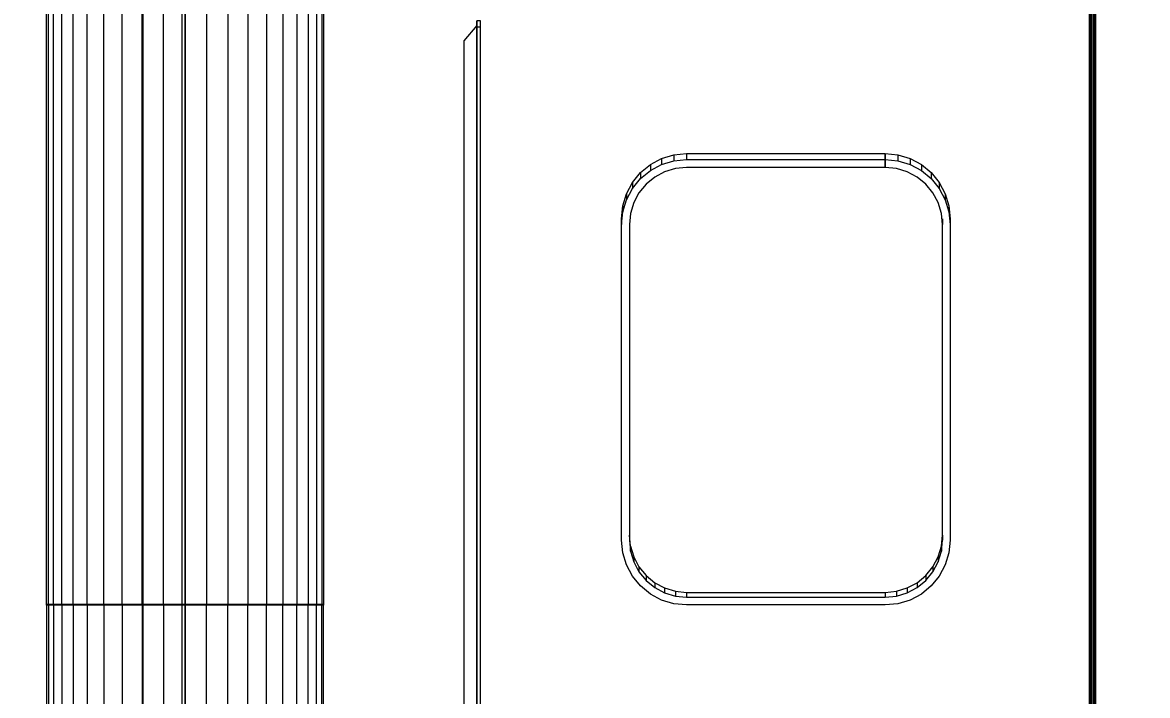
# Model space of a CAD drawing. Header units: millimetres. Extents: x -35117 to 70520, y -28859 to 27816.
# Drawn here: x 63216 to 64947, y -8577 to -7542 of the extents above; entities that cross this region are included whole.
import ezdxf

# ---------------------------------------------------------------- set-up
doc = ezdxf.new("R2010")
doc.units = ezdxf.units.MM
doc.layers.add('Hull', color=1, linetype='Continuous', lineweight=40)
doc.layers.add('Other', color=3, linetype='Continuous', lineweight=60)
doc.layers.add('PIPE_VENT', color=251, linetype='Continuous')
doc.styles.add('SIMPLEX', font='simplex.shx', dxfattribs={"width": 0.9, "height": 50})
doc.dimstyles.new('М_20 -1', dxfattribs={"dimscale": 0, "dimtxt": 50, "dimasz": 50, "dimexe": 50, "dimexo": 0, "dimgap": 25, "dimtad": 1, "dimdec": 0, "dimrnd": 5, "dimdsep": 46, "dimtxsty": 'SIMPLEX', "dimcen": 50, "dimclrd": 1, "dimclre": 1, "dimclrt": 3, "dimadec": 0, "dimazin": 0, "dimtfac": 1, "dimtdec": 0, "dimtmove": 0, "dimatfit": 3, "dimfxl": 1, "dimtolj": 1, "dimtzin": 0, "dimarcsym": 0})

# ---------------------------------------------------------------- blocks, each defined once
blk = doc.blocks.new('*D285')
at = {"layer": 'Defpoints', "color": 0, "linetype": 'Continuous'}
for p in [(64962, -7392.5), (64865.8, -7497.6), (64865.8, -10309.1)]:
    blk.add_point(p, dxfattribs=at)
at = {"layer": 'Hull', "color": 1, "linetype": 'Continuous', "lineweight": -2}
for p, q in [((64962, -7392.5), (64962, -7547.6)), ((64865.8, -10309.1), (64865.8, -7447.6)), ((64815.8, -7497.6), (64643, -7497.6)), ((64962, -7497.6), (64865.8, -7497.6)), ((65012, -7497.6), (65062, -7497.6))]:
    blk.add_line(p, q, dxfattribs=at)
at = {"layer": 'Hull', "color": 1, "linetype": 'Continuous'}
for points in [[(64815.8, -7489.3), (64815.8, -7505.9), (64865.8, -7497.6)], [(65012, -7489.3), (65012, -7505.9), (64962, -7497.6)]]:
    blk.add_solid(points, dxfattribs=at)
at = {"layer": 'Hull', "color": 3, "linetype": 'Continuous', "lineweight": 9, "insert": (64704.4, -7447.6), "char_height": 50, "attachment_point": 5, "style": 'SIMPLEX'}
blk.add_mtext('\\A1;95', dxfattribs=at)

msp = doc.modelspace()

# ---------------------------------------------------------------- linework, layer by layer
at = {"layer": 'Hull', "color": 4, "linetype": 'Continuous', "lineweight": 50}
msp.add_line((64859.811, -7351.899), (64859.811, -9736.896), dxfattribs=at)
at = {"layer": 'Hull', "color": 86, "linetype": 'Continuous', "lineweight": 9}
for p, q in [((63914.811, -7546.048), (63894.811, -7569.883)), ((63914.811, -7538.898), (63914.811, -8648.899)), ((63914.811, -8641.749), (63914.811, -7546.048)), ((63920.811, -7548.899), (63914.811, -7548.899)), ((63920.811, -8638.898), (63920.811, -7548.899)), ((63894.811, -7569.883), (63894.811, -8617.911))]:
    msp.add_line(p, q, dxfattribs=at)
at = {"layer": 'Hull', "color": 4, "linetype": 'Continuous', "lineweight": 50}
for points in [[(64859.811, -7351.899), (64865.811, -7351.899), (64865.811, -9701.899)], [(64859.811, -9736.896), (64859.811, -9723.505), (64859.811, -9712.146), (64859.811, -9704.56), (64859.811, -9701.899), (64859.811, -7351.899)]]:
    msp.add_lwpolyline(points, dxfattribs=at)
at = {"layer": 'Hull', "color": 86, "linetype": 'Continuous', "lineweight": 9}
for points in [[(63914.811, -7546.048), (63894.811, -7569.883), (63894.811, -8617.911), (63914.811, -8641.749)], [(63920.811, -7548.899), (63920.811, -7538.898), (63914.811, -7538.898)], [(63914.811, -8638.898), (63914.811, -7548.899), (63914.811, -7538.898)]]:
    msp.add_lwpolyline(points, dxfattribs=at)
at = {"layer": 'Other', "color": 5, "linetype": 'Continuous', "lineweight": 20}
for p, q in [((64182.254, -7759.98), (64199.543, -7750.727)), ((64199.543, -7750.727), (64218.303, -7745.029)), ((64199.543, -7750.727), (64199.543, -7759.961)), ((64218.303, -7745.029), (64237.811, -7743.104)), ((64218.303, -7745.029), (64218.303, -7754.279)), ((64237.811, -7743.104), (64237.811, -7752.359)), ((64543.811, -7752.359), (64543.811, -7743.104)), ((64543.811, -7743.104), (64543.811, -7755.121)), ((64543.811, -7743.104), (64563.32, -7745.026)), ((64543.811, -7752.359), (64543.811, -7764.344)), ((64563.32, -7745.026), (64563.32, -7754.279)), ((64563.32, -7745.026), (64582.08, -7750.727)), ((64582.08, -7750.727), (64582.08, -7759.961)), ((64582.08, -7750.727), (64599.369, -7759.98)), ((64154.664, -7787.607), (64167.1, -7772.434)), ((64167.1, -7772.434), (64182.254, -7759.98)), ((64167.1, -7772.434), (64167.1, -7781.611)), ((64182.254, -7759.98), (64182.254, -7769.19)), ((64599.369, -7759.98), (64599.369, -7769.19)), ((64599.369, -7759.98), (64614.522, -7772.434)), ((64614.522, -7772.434), (64614.522, -7781.611)), ((64614.522, -7772.434), (64626.957, -7787.607)), ((64145.422, -7804.92), (64154.664, -7787.607)), ((64154.664, -7787.607), (64154.664, -7796.744)), ((64626.957, -7787.607), (64626.957, -7796.744)), ((64626.957, -7787.607), (64636.199, -7804.92)), ((64139.732, -7823.703), (64145.422, -7804.92)), ((64145.422, -7804.92), (64145.422, -7814.008)), ((64636.199, -7804.92), (64636.199, -7814.008)), ((64636.199, -7804.92), (64641.889, -7823.703)), ((64137.811, -7843.241), (64139.732, -7823.703)), ((64139.732, -7823.703), (64139.732, -7832.743)), ((64641.889, -7823.703), (64641.889, -7832.743)), ((64137.811, -7843.241), (64137.811, -7852.225)), ((64151.502, -8347.098), (64149.811, -8329.908)), ((64630.121, -8347.098), (64631.811, -8329.908)), ((64631.811, -8329.908), (64631.811, -8337.558)), ((64151.502, -8354.703), (64151.502, -8347.098)), ((64151.502, -8347.098), (64156.51, -8363.63)), ((64625.113, -8363.63), (64630.121, -8347.098)), ((64630.121, -8347.098), (64630.121, -8354.703)), ((64156.51, -8363.63), (64156.51, -8371.189)), ((64156.51, -8363.63), (64164.641, -8378.867)), ((64616.981, -8378.867), (64625.113, -8363.63)), ((64625.113, -8363.63), (64625.113, -8371.189)), ((64164.641, -8378.867), (64164.641, -8386.38)), ((64164.641, -8378.867), (64175.586, -8392.218)), ((64606.037, -8392.218), (64616.981, -8378.867)), ((64616.981, -8378.867), (64616.981, -8386.38)), ((64175.586, -8392.218), (64175.586, -8399.698)), ((64175.586, -8392.218), (64188.922, -8403.177)), ((64592.701, -8403.177), (64606.037, -8392.218)), ((64606.037, -8392.218), (64606.037, -8399.698)), ((64188.922, -8403.177), (64188.922, -8410.627)), ((64188.922, -8403.177), (64204.135, -8411.319)), ((64204.135, -8411.319), (64204.135, -8418.747)), ((64204.135, -8411.319), (64220.643, -8416.333)), ((64220.643, -8416.333), (64220.643, -8423.749)), ((64220.643, -8416.333), (64237.811, -8418.03)), ((64543.811, -8418.03), (64560.979, -8416.333)), ((64560.979, -8416.333), (64577.488, -8411.323)), ((64560.979, -8416.333), (64560.979, -8423.749)), ((64577.488, -8411.323), (64592.701, -8403.177)), ((64577.488, -8411.323), (64577.488, -8418.75)), ((64592.701, -8403.177), (64592.701, -8410.627)), ((64237.811, -8418.03), (64237.811, -8425.44)), ((64237.811, -8418.03), (64543.811, -8418.03)), ((64543.811, -8418.03), (64543.811, -8425.44))]:
    msp.add_line(p, q, dxfattribs=at)
for points in [[(64137.811, -8337.558), (64137.811, -7852.225), (64139.732, -7832.743), (64145.422, -7814.008), (64154.664, -7796.744), (64167.1, -7781.611), (64182.254, -7769.19), (64199.543, -7759.961), (64218.303, -7754.279), (64237.811, -7752.359), (64543.811, -7752.359)], [(64237.811, -7743.104), (64543.811, -7743.104), (64543.811, -7752.359)], [(64543.811, -7764.344), (64543.811, -7752.359), (64563.32, -7754.279), (64582.08, -7759.961), (64599.369, -7769.19), (64614.522, -7781.611), (64626.957, -7796.744), (64636.199, -7814.008), (64641.889, -7832.743), (64643.811, -7852.225)], [(64543.811, -7764.344), (64237.811, -7764.344), (64220.643, -7766.031), (64204.135, -7771.033), (64188.92, -7779.154), (64175.586, -7790.082), (64164.643, -7803.4), (64156.51, -7818.592), (64151.502, -7835.08), (64149.811, -7852.225), (64149.811, -8337.558)], [(64631.811, -7852.225), (64630.119, -7835.08), (64625.111, -7818.595), (64616.981, -7803.4), (64606.037, -7790.082), (64592.701, -7779.154), (64577.488, -7771.033), (64560.979, -7766.031), (64543.811, -7764.344)], [(64641.889, -7823.703), (64643.811, -7843.241), (64643.811, -7852.225)], [(64137.811, -8337.558), (64137.811, -8329.908), (64137.811, -7843.241)], [(64631.811, -8329.908), (64631.811, -7843.241), (64631.811, -7852.225)], [(64643.811, -7852.225), (64643.811, -8337.558), (64641.889, -8357.041), (64636.199, -8375.776), (64626.957, -8393.039), (64614.522, -8408.173), (64599.367, -8420.594), (64582.08, -8429.819), (64563.32, -8435.502), (64543.811, -8437.421), (64237.813, -8437.421), (64218.303, -8435.502), (64199.543, -8429.819), (64182.256, -8420.591), (64167.102, -8408.173), (64154.666, -8393.039), (64145.424, -8375.776), (64139.735, -8357.041), (64137.811, -8337.558)], [(64149.811, -8337.558), (64151.502, -8354.703), (64156.51, -8371.189), (64164.641, -8386.38), (64175.586, -8399.698), (64188.922, -8410.627), (64204.135, -8418.747), (64220.643, -8423.749), (64237.811, -8425.44), (64543.811, -8425.44), (64560.979, -8423.749), (64577.488, -8418.75), (64592.701, -8410.627), (64606.037, -8399.698), (64616.981, -8386.38), (64625.113, -8371.189), (64630.121, -8354.703), (64631.811, -8337.558), (64631.811, -7852.225)]]:
    msp.add_lwpolyline(points, dxfattribs=at)
at = {"layer": 'PIPE_VENT', "color": 251, "linetype": 'Continuous', "lineweight": 5}
for p, q in [((63252.811, -8437.897), (63252.811, -7137.897)), ((63255.434, -8437.897), (63255.434, -7137.897)), ((63263.236, -8437.897), (63263.236, -7137.897)), ((63276.025, -8437.897), (63276.025, -7137.897)), ((63293.49, -8437.897), (63293.49, -7137.897)), ((63315.197, -8437.897), (63315.197, -7137.897)), ((63340.612, -8437.897), (63340.612, -7137.897)), ((63369.112, -8437.897), (63369.112, -7137.897)), ((63399.99, -8437.897), (63399.99, -7137.897)), ((63401.104, -9736.921), (63401.104, -7143.561)), ((63401.104, -7143.561), (63401.104, -9736.921)), ((63432.49, -8437.897), (63432.49, -7137.897)), ((63465.811, -8437.897), (63465.811, -7137.897)), ((63466.065, -9736.921), (63466.065, -7143.561)), ((63466.065, -7143.561), (63466.065, -9736.921)), ((63499.131, -7137.897), (63499.131, -8437.897)), ((63531.631, -7137.897), (63531.631, -8437.897)), ((63562.51, -7137.897), (63562.51, -8437.897)), ((63591.01, -7137.897), (63591.01, -8437.897)), ((63616.424, -7137.897), (63616.424, -8437.897)), ((63638.131, -7137.897), (63638.131, -8437.897)), ((63655.596, -7137.897), (63655.596, -8437.897)), ((63668.385, -7137.897), (63668.385, -8437.897)), ((63676.188, -7137.897), (63676.188, -8437.897)), ((63678.811, -7137.897), (63678.811, -8437.897)), ((63465.811, -7153.898), (63465.811, -9725.898)), ((63252.811, -8436.896), (63252.811, -9336.896)), ((63255.434, -8436.896), (63252.811, -8436.896)), ((63255.434, -8437.897), (63252.811, -8437.897)), ((63255.434, -8436.896), (63255.434, -9336.896)), ((63263.236, -8436.896), (63255.434, -8436.896)), ((63263.236, -8437.897), (63255.434, -8437.897)), ((63263.236, -8436.896), (63263.236, -9336.896)), ((63276.025, -8436.896), (63263.236, -8436.896)), ((63276.025, -8437.897), (63263.236, -8437.897)), ((63276.025, -8436.896), (63276.025, -9336.896)), ((63293.49, -8436.896), (63276.025, -8436.896)), ((63293.49, -8437.897), (63276.025, -8437.897)), ((63293.49, -8436.896), (63293.49, -9336.896)), ((63315.197, -8436.896), (63293.49, -8436.896)), ((63315.197, -8437.897), (63293.49, -8437.897)), ((63315.197, -8436.896), (63315.197, -9336.896)), ((63340.612, -8436.896), (63315.197, -8436.896)), ((63340.612, -8437.897), (63315.197, -8437.897)), ((63340.612, -8436.896), (63340.612, -9336.896)), ((63369.112, -8436.896), (63340.612, -8436.896)), ((63369.112, -8437.897), (63340.612, -8437.897)), ((63369.112, -8436.896), (63369.112, -9336.896)), ((63399.99, -8436.896), (63369.112, -8436.896)), ((63399.99, -8437.897), (63369.112, -8437.897)), ((63399.99, -8436.896), (63399.99, -9336.896)), ((63432.49, -8436.896), (63399.99, -8436.896)), ((63432.49, -8437.897), (63399.99, -8437.897)), ((63432.49, -8436.896), (63432.49, -9336.896)), ((63465.811, -8436.896), (63432.49, -8436.896)), ((63465.811, -8437.897), (63432.49, -8437.897)), ((63465.811, -8436.896), (63465.811, -9336.896)), ((63499.131, -8436.896), (63465.811, -8436.896)), ((63499.131, -8437.897), (63465.811, -8437.897)), ((63499.131, -9336.896), (63499.131, -8436.896)), ((63531.631, -8436.896), (63499.131, -8436.896)), ((63531.631, -8437.897), (63499.131, -8437.897)), ((63531.631, -9336.896), (63531.631, -8436.896)), ((63562.51, -8436.896), (63531.631, -8436.896)), ((63562.51, -8437.897), (63531.631, -8437.897)), ((63562.51, -9336.896), (63562.51, -8436.896)), ((63591.01, -8436.896), (63562.51, -8436.896)), ((63591.01, -8437.897), (63562.51, -8437.897)), ((63591.01, -9336.896), (63591.01, -8436.896)), ((63616.424, -8436.896), (63591.01, -8436.896)), ((63616.424, -8437.897), (63591.01, -8437.897)), ((63616.424, -9336.896), (63616.424, -8436.896)), ((63638.131, -8436.896), (63616.424, -8436.896)), ((63638.131, -8437.897), (63616.424, -8437.897)), ((63638.131, -9336.896), (63638.131, -8436.896)), ((63655.596, -8436.896), (63638.131, -8436.896)), ((63655.596, -8437.897), (63638.131, -8437.897)), ((63655.596, -9336.896), (63655.596, -8436.896)), ((63668.385, -8436.896), (63655.596, -8436.896)), ((63668.385, -8437.897), (63655.596, -8437.897)), ((63668.385, -9336.896), (63668.385, -8436.896)), ((63676.188, -8436.896), (63668.385, -8436.896)), ((63676.188, -8437.897), (63668.385, -8437.897)), ((63676.188, -9336.896), (63676.188, -8436.896)), ((63678.811, -8436.896), (63676.188, -8436.896)), ((63678.811, -8437.897), (63676.188, -8437.897)), ((63678.811, -9336.896), (63678.811, -8436.896))]:
    msp.add_line(p, q, dxfattribs=at)
for points in [[(60726.023, -9736.921), (63401.186, -9736.921), (63401.186, -7143.561), (60726.023, -7143.561)], [(63401.104, -7143.561), (63461.104, -7143.561), (63461.104, -9736.921), (63401.104, -9736.921)]]:
    msp.add_lwpolyline(points, dxfattribs=at)

# ---------------------------------------------------------------- dimensions: what is measured, and where the dimension line sits
at = {"layer": 'Hull', "color": 86, "linetype": 'Continuous', "lineweight": 9}
dim = msp.add_linear_dim(base=(64865.81, -7497.602), p1=(64961.981, -7392.544), p2=(64865.81, -10309.107), angle=180, dimstyle='М_20 -1', override={"dimscale": 1, "dimfxl": 1.25}, dxfattribs=at)
dim.commit()
dim.dimension.update_dxf_attribs({"geometry": '*D285', "text_midpoint": (64704.382, -7447.602)})

doc.saveas('drawing.dxf')
